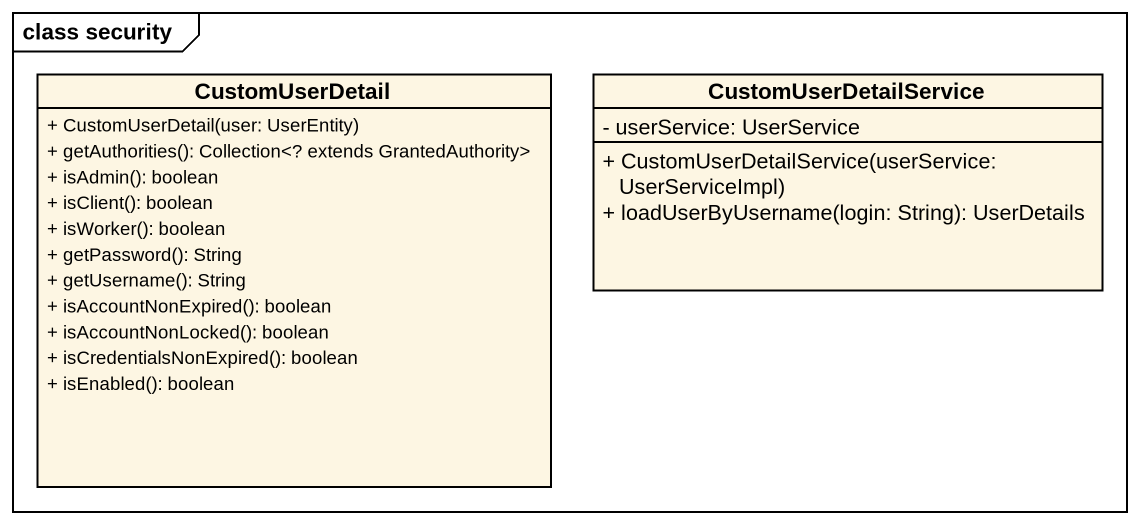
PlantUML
@startuml
mainframe class security
hide circle
hide empty members
skinparam classAttributeIconSize 0
class CustomUserDetail {
  + CustomUserDetail(user: UserEntity)
  + getAuthorities(): Collection<? extends GrantedAuthority>
  + isAdmin(): boolean
  + isClient(): boolean
  + isWorker(): boolean
  + getPassword(): String
  + getUsername(): String
  + isAccountNonExpired(): boolean
  + isAccountNonLocked(): boolean
  + isCredentialsNonExpired(): boolean
  + isEnabled(): boolean
}
class CustomUserDetailService {
  - userService: UserService
  + CustomUserDetailService(userService: UserServiceImpl)
  + loadUserByUsername(login: String): UserDetails
}
@enduml
